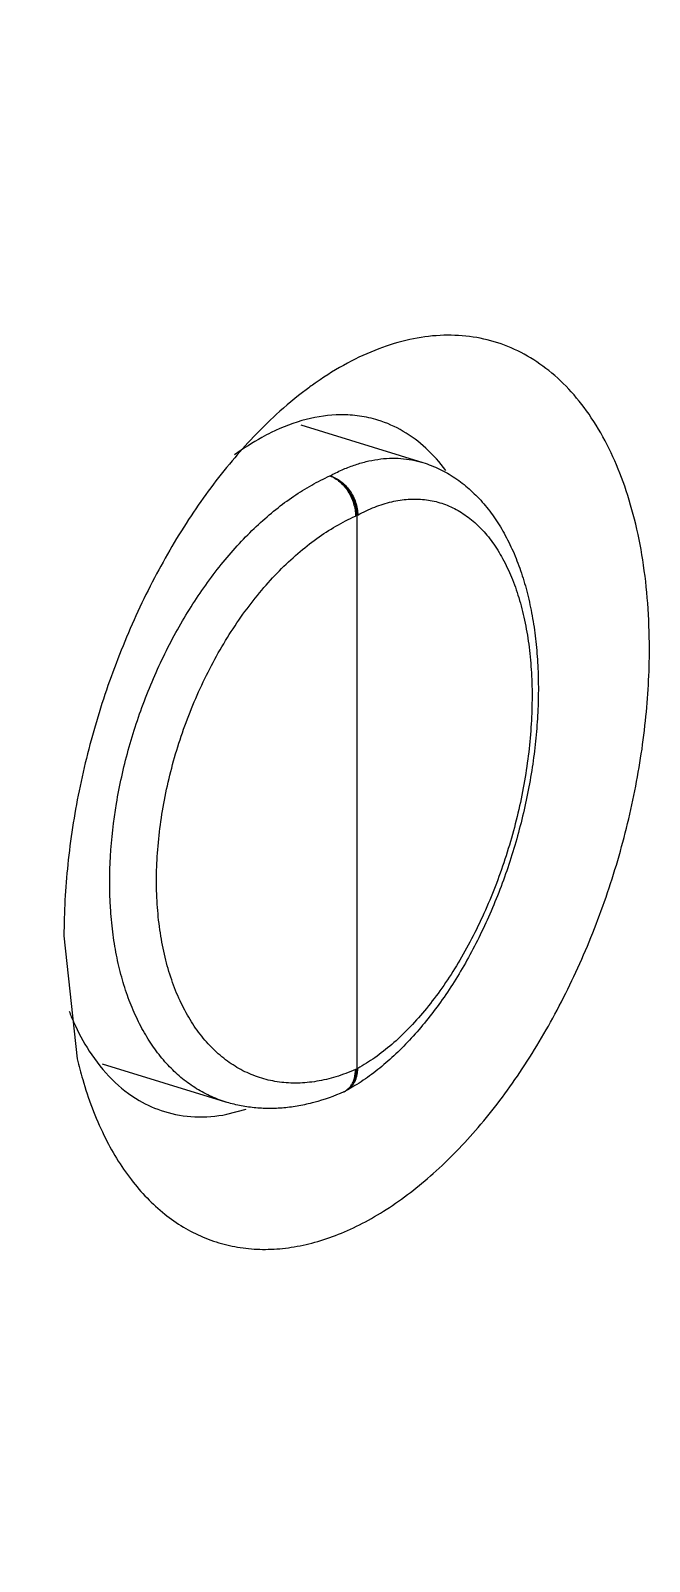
# Model space of a CAD drawing. Header units: inches. Extents: x 0 to 22, y 0 to 17.
# Drawn here: x 4.5757 to 4.6664, y 11.6037 to 11.8279 of the extents above; entities that cross this region are included whole.
import ezdxf

# ---------------------------------------------------------------- set-up
doc = ezdxf.new("R2010")
doc.units = ezdxf.units.IN
doc.header["$LTSCALE"] = 1.21
doc.header["$MEASUREMENT"] = 0
doc.layers.get('0').update_dxf_attribs({"linetype": 'CONTINUOUS'})

msp = doc.modelspace()

# ---------------------------------------------------------------- linework, layer by layer
at = {"color": 7}
for p, q in [((4.6153078071, 11.7701299713), (4.6331567644, 11.7646142263)), ((4.6234697663, 11.7568478922), (4.6234697663, 11.6757949529)), ((4.5805786785, 11.6952735463), (4.5825301291, 11.6772795007)), ((4.5861553667, 11.6765661568), (4.6042225231, 11.6709829832)), ((4.6216670576, 11.6724769595), (4.6218493531, 11.6725667978)), ((4.6218493569, 11.6725667978), (4.622720667099999, 11.6733196493)), ((4.6219279615, 11.6726309576), (4.622544942799999, 11.6732105694)), ((4.604453658, 11.6691525367), (4.607274824, 11.669884906))]:
    msp.add_line(p, q, dxfattribs=at)
at = {"color": 8}
for p, q in [((4.6234697663, 11.7568478922), (4.6232928455, 11.7567698377)), ((4.6236244218, 11.7569325574), (4.6234697663, 11.7568479175)), ((4.623293238, 11.6757170715), (4.6234697663, 11.6757949529)), ((4.6234697663, 11.6757949527), (4.6236244218, 11.6758795927))]:
    msp.add_line(p, q, dxfattribs=at)
at = {"color": 7}
for centre, radius, start, end in [((4.621343409, 11.7539221743), 0.0177021514, 59.5999305004, 72.7788693593), ((4.6084664816, 11.7021238111), 0.0324529, 293.8063447984999, 294.001636619), ((4.6206064218, 11.6746066647), 0.0023768396, 293.9484000792, 297.7854731698999), ((4.620598065899999, 11.6746220554), 0.002394351, 297.7906856356, 301.13938973), ((4.620580035400001, 11.6746519547), 0.0024292661, 301.1387056928, 303.7017386807), ((4.6081333817, 11.6978631669), 0.0287755827, 298.4670445684, 298.6911377304), ((4.6005296625, 11.6864668183), 0.0177021514, 239.5999304962, 252.778869362)]:
    msp.add_arc(centre, radius, start, end, dxfattribs=at)
for points, knots in [([(4.4395089593, 12.230378615), (4.4337819325, 12.1911699545), (4.427563971600001, 12.1324666686), (4.4243617181, 12.0546562726), (4.4245471109, 11.9979323935), (4.4272945749, 11.942612215), (4.4325967777, 11.8889405933), (4.4404256294, 11.8371572139), (4.4507523297, 11.7874931691), (4.4635265475, 11.7401687604), (4.4786989826, 11.6953958212), (4.4961986763, 11.6533720516), (4.5159572543, 11.6142871018), (4.5378848101, 11.578313933), (4.561895954, 11.5456177963), (4.5878789773, 11.5163491592), (4.6067280138, 11.498957176), (4.6164220122, 11.4909289595)], [0, 0, 0, 0, 0.1503266133, 0.2236120625, 0.2953762403, 0.3654459091, 0.4336642728, 0.4998986019, 0.5640384293999999, 0.6260045673, 0.6857473031, 0.7432565179, 0.7985602614, 0.8517350876, 0.902904815, 0.9522489654, 1, 1, 1, 1]), ([(4.623345973399999, 11.4906759383), (4.615552645899999, 11.4968243582), (4.6003015715, 11.5099636168), (4.5788327904, 11.5317549509), (4.5585777465, 11.5557923234), (4.5328714817, 11.5912678321), (4.5102775587, 11.630530355), (4.4907401585, 11.6728299983), (4.4773070047, 11.7068981564), (4.4653687638, 11.7426980141), (4.4549526149, 11.7801279209), (4.4460925744, 11.819082358), (4.4362650161, 11.8735719773), (4.4298425668, 11.929986511), (4.4266284499, 11.9878785984), (4.4260959725, 12.0174883878), (4.4260959725, 12.0324316441)], [0, 0, 0, 0, 0.0500365445, 0.1013292057, 0.1540412563, 0.2083225236, 0.3220018027, 0.3816110226, 0.4431026897, 0.5064873919, 0.571750622, 0.6388629188, 0.7077811903, 0.8507686853, 0.9246768563, 1, 1, 1, 1]), ([(4.6502592679, 11.4743566896), (4.6416108507, 11.4799877752), (4.624648822, 11.4922301902), (4.6006832001, 11.5130867012), (4.5780200649, 11.5365515752), (4.5567456754, 11.5625412946), (4.5369193044, 11.5909632881), (4.5186055708, 11.6217286707), (4.5018575725, 11.6547356107), (4.4867263031, 11.6898763683), (4.4732666386, 11.7270384609), (4.4615142394, 11.7660971834), (4.4515079586, 11.8069274066), (4.4403938861, 11.8643112393), (4.4331383052, 11.923937297), (4.429507256, 11.9852632125), (4.4289058462, 12.0166878123), (4.4289058462, 12.0325575952)], [0, 0, 0, 0, 0.0496081011, 0.1003822171, 0.1525283729, 0.2062328319, 0.2616627685, 0.3189539914, 0.3781996281, 0.4394562526, 0.5027538521, 0.5680880946, 0.6354318843, 0.7047413265000001, 0.848967052, 0.9237148273000001, 1, 1, 1, 1]), ([(4.666360854100001, 11.7373693239), (4.666360854100001, 11.7395859178), (4.666205704599999, 11.743933813), (4.6654883541, 11.750272057), (4.664294834700001, 11.7562349355), (4.6621494019, 11.7633550516), (4.659095457, 11.7697433453), (4.6550635748, 11.7749842958), (4.651758499300001, 11.7781372047), (4.6481122766, 11.7805790847), (4.6441731329, 11.7822795611), (4.6399911322, 11.7832108471), (4.635624687, 11.7833590513), (4.6311305099, 11.7827356454), (4.6265625687, 11.781347325), (4.6219719886, 11.7792200099), (4.6190206845, 11.7773860511), (4.6175547394, 11.7763641994)], [0, 0, 0, 0, 0.081710037, 0.1601994713, 0.2349129545, 0.3055123864, 0.4341456464, 0.4928788728, 0.54848567, 0.6017737083, 0.6537992158, 0.7057367397, 0.7587821690000001, 0.8139947797, 0.872241258, 0.9341280181999999, 1, 1, 1, 1]), ([(4.6175547394, 11.7763641994), (4.617055027, 11.7760158699), (4.6150238253, 11.7745447782), (4.6130957445, 11.772932934), (4.6116942613, 11.7716522373)], [0, 0, 0, 0, 0.2429113167, 1, 1, 1, 1]), ([(4.6116942613, 11.7716522373), (4.609385705899999, 11.7695426443), (4.6049194281, 11.7648245378), (4.5989567185, 11.7567743205), (4.5936198656, 11.7476903421), (4.5890497587, 11.7378042591), (4.5853591335, 11.7273686301), (4.5826427528, 11.7166463407), (4.580978135500001, 11.7059181087), (4.580578678399999, 11.6987752361), (4.5805786785, 11.6952735463)], [0, 0, 0, 0, 0.1109319456, 0.2296762682, 0.3546730238, 0.4839991062, 0.6154368796, 0.7467676168999999, 0.875786423, 1, 1, 1, 1]), ([(4.6211172021, 11.7716174379), (4.6194263442, 11.7716016889), (4.615897749, 11.7710930145), (4.6125829881, 11.7698186904), (4.6109365357, 11.769010729)], [0, 0, 0, 0, 0.4797042694, 1, 1, 1, 1]), ([(4.6265843139, 11.7708307248), (4.625709238, 11.7711009738), (4.623898861, 11.7715067463), (4.6220479836, 11.7716261074), (4.6211172021, 11.7716174379)], [0, 0, 0, 0, 0.4959478972999999, 1, 1, 1, 1]), ([(4.6109365357, 11.769010729), (4.6104829799, 11.7687881561), (4.6086260195, 11.7678188664), (4.6068628502, 11.7666738285), (4.6055823833, 11.765733002)], [0, 0, 0, 0, 0.2412527049, 1, 1, 1, 1]), ([(4.636544392699999, 11.7634726122), (4.6356708217, 11.7646420337), (4.6337765587, 11.7667769246), (4.631488864700001, 11.7684946578), (4.6303013139, 11.769190511)], [0, 0, 0, 0, 0.5146818769, 1, 1, 1, 1]), ([(4.6331732799, 11.7646177913), (4.6340018815, 11.7643607573), (4.6352202162, 11.7638807516), (4.6367624129, 11.763070892), (4.6382561808, 11.7621447238), (4.6400152041, 11.7607800151), (4.641923176000001, 11.7588583589), (4.6436280773, 11.75667383), (4.6451296432, 11.7542521126), (4.6464303852, 11.7516130909), (4.647532282799999, 11.7487740153), (4.6484381245, 11.7457511307), (4.6491489192, 11.7425602927), (4.6496653227, 11.7392184087), (4.6499880611, 11.7357435073), (4.6501173294, 11.7321550739), (4.6500543352, 11.7284739839), (4.649800572799999, 11.7247221962), (4.6492077018, 11.7196285702), (4.6480051858, 11.713242662), (4.6458789131, 11.705725874), (4.6435604788, 11.6996664078), (4.641400802, 11.6950333678), (4.6396559465, 11.6917223964), (4.6377863673, 11.6885750257), (4.6358018191, 11.6856106626), (4.633712357, 11.682847541), (4.6315279204, 11.6803020042), (4.6292563595, 11.6779892994), (4.626904467, 11.6759241603), (4.6244814843, 11.6741220011), (4.6227951942, 11.6730882252), (4.6219444238, 11.672624285)], [0, 0, 0, 0, 0.0241879, 0.0363381193, 0.0485370176, 0.0731518001, 0.09820641, 0.1238492534, 0.1502442822, 0.1775139274, 0.2057626523, 0.2350545305, 0.2654135871, 0.2968339952, 0.3292716341, 0.3626574979, 0.3968965108, 0.4318725331, 0.4674545134, 0.5398236009, 0.6127664298, 0.6849793805, 0.7204282791, 0.7552373387000001, 0.7892805695, 0.8224467651, 0.8546454363, 0.8858078276000001, 0.9159030670999999, 0.9449520094, 0.9729823858, 1, 1, 1, 1]), ([(4.6195477235, 11.7626597332), (4.6198015448, 11.7625724925), (4.6203085416, 11.7623320187), (4.621009873999999, 11.7618244126), (4.6216545719, 11.7611747804), (4.6222187796, 11.7604085552), (4.622682949700001, 11.759554353), (4.6230292062, 11.7586430905), (4.6232437227, 11.7577096176), (4.6232960185, 11.7570799715), (4.6232963356, 11.756771639)], [0, 0, 0, 0, 0.109102592, 0.2262957977, 0.3503385849, 0.4796340261, 0.6118269507999999, 0.7443301055, 0.8746630473, 1, 1, 1, 1]), ([(4.6195477568, 11.7626654165), (4.6201081308, 11.7625101418), (4.6207808658, 11.7621567615), (4.621474247, 11.7615924938), (4.6219341008, 11.7611531169), (4.6224500001, 11.7605289721), (4.6229556364, 11.7596926375), (4.6233325838, 11.7587937034), (4.623565647, 11.7578667699), (4.6236216865, 11.7572389004), (4.6236216865, 11.7569312619)], [0, 0, 0, 0, 0.2330239407, 0.2951825062, 0.3584707533, 0.4875631939, 0.6183800549, 0.7487577504, 0.8767179481, 1, 1, 1, 1]), ([(4.6195477898, 11.7626654051), (4.6200913695, 11.7624974234), (4.6207387254, 11.7621281536), (4.6214022689, 11.7615531174), (4.621845555299999, 11.7611037745), (4.6223423557, 11.7604684927), (4.6228287268, 11.7596222357), (4.6231913017, 11.758716125), (4.623415715, 11.7577850265), (4.6234697656, 11.7571556626), (4.6234697665, 11.7568473974)], [0, 0, 0, 0, 0.2293975364, 0.2911832412, 0.3542956152, 0.4835617939, 0.6151212761, 0.7465809857, 0.8757077276999999, 1, 1, 1, 1]), ([(4.6236244218, 11.7569325574), (4.6244327932, 11.7573744242), (4.6260513564, 11.7581431277), (4.6281580849, 11.7588099951), (4.6298143552, 11.7591282409), (4.6310250432, 11.7592606439), (4.6322183134, 11.7592894815), (4.6333912313, 11.7592146057), (4.6345408243, 11.759036089), (4.6356641607, 11.7587543233), (4.6367583721, 11.758370019), (4.637820654900001, 11.7578841288), (4.6388483639, 11.757297974), (4.639838919100001, 11.7566130525), (4.6407899948, 11.7558311564), (4.6420200107, 11.754644958), (4.6434462944, 11.7529152413), (4.6449371013, 11.7505221338), (4.6462207131, 11.7478043409), (4.6472859701, 11.7447879148), (4.6481237066, 11.7415010851), (4.6487265603, 11.737974836), (4.6490886802, 11.7342424996), (4.6492071528, 11.7303395818), (4.649080376100001, 11.7263033582), (4.6487100944, 11.7221724198), (4.6480993823, 11.7179864406), (4.6472545795, 11.7137855183), (4.6461835087, 11.7096100446), (4.6448966745, 11.7055000446), (4.6434064602, 11.7014949091), (4.641727222, 11.6976329581), (4.6398750999, 11.6939510575), (4.6378678378, 11.6904842694), (4.6357245922, 11.6872655105), (4.6334656742, 11.684325254), (4.6311124202, 11.6816912231), (4.6286864678, 11.6793883284), (4.6262110413, 11.6774380705), (4.624487000899999, 11.6763522207), (4.6236244218, 11.6758795927)], [0, 0, 0, 0, 0.0254720764, 0.0493947353, 0.06086564, 0.0720607643, 0.08302965940000001, 0.0938275675, 0.1045140566, 0.1151516187, 0.1258041159, 0.1365350351, 0.1474057725, 0.1584741601, 0.1697931094, 0.1814099489, 0.2056795454, 0.2315513528, 0.2591768629, 0.2886196286, 0.3198682018, 0.3528486719, 0.3874371703, 0.4234665059, 0.4607380386, 0.4990246734000001, 0.5380808545, 0.5776450424, 0.6174472295000001, 0.6572130437, 0.6966689790999999, 0.7355476349, 0.7735925256, 0.8105634545999999, 0.8462421048000001, 0.8804381770999999, 0.9129964670999999, 0.943805088, 0.9728048134999999, 1, 1, 1, 1]), ([(4.623293238, 11.6757170715), (4.6223635365, 11.675307446), (4.6205013561, 11.6746059796), (4.617659599, 11.6739293547), (4.6148667277, 11.673661394), (4.6121507193, 11.6738076753), (4.6095399342, 11.6743686604), (4.6070626894, 11.6753394041), (4.6047457484, 11.6767092316), (4.6026129837, 11.6784623898), (4.6006849219, 11.6805793865), (4.5989789822, 11.6830379275), (4.5975100895, 11.6858134209), (4.5962909957, 11.68887897), (4.5953324152, 11.6922053126), (4.5946426476, 11.6957608328), (4.5942282565, 11.6995117936), (4.5940924441, 11.70342246), (4.5942369351, 11.7074554997), (4.5946596624, 11.7115723925), (4.5953570632, 11.7157336353), (4.596321869100001, 11.7198994352), (4.5975451342, 11.7240297677), (4.5990148656, 11.7280850916), (4.6007169365, 11.7320265717), (4.6026349767, 11.7358165191), (4.6047505853, 11.7394187635), (4.6070435314, 11.7427989886), (4.6094919656, 11.7459250584), (4.61207269, 11.748767294), (4.614761308999999, 11.7512987697), (4.6175329032, 11.7534953188), (4.620360824800001, 11.755336297), (4.622315593, 11.7563381527), (4.6232928455, 11.7567698377)], [0, 0, 0, 0, 0.0269969052, 0.0527318743, 0.07740761269999999, 0.1012952398, 0.1247250406, 0.1480647676, 0.1716901652, 0.1959535096, 0.2211575114, 0.2475390012, 0.275262891, 0.3044237687, 0.3350515074, 0.3671189459, 0.4005511914, 0.4352309889, 0.4710091462, 0.5077074779, 0.5451281334, 0.5830561065, 0.6212664872, 0.6595284075, 0.6976101159999999, 0.7352840061, 0.7723311768000001, 0.8085464787000001, 0.8437436527, 0.8777608074, 0.9104665009, 0.9417664391, 0.9716104062, 1, 1, 1, 1]), ([(4.5864418748, 11.6660762334), (4.5875634545, 11.663783747), (4.59010205, 11.659566026), (4.5942891505, 11.6551852935), (4.5980170714, 11.6525907288), (4.6009410147, 11.6511037027), (4.604017853399999, 11.6500546478), (4.6072260656, 11.6494546596), (4.6105408726, 11.6493072061), (4.6139382037, 11.6496085417), (4.6173949782, 11.6503563042), (4.6208870512, 11.6515467288), (4.6243927274, 11.6531669615), (4.6291652831, 11.6559487163), (4.6350169915, 11.6604929758), (4.6415630675, 11.6672696248), (4.6476275874, 11.6753268958), (4.6530604967, 11.6844510486), (4.6577174802, 11.6944079729), (4.6614814674, 11.7049366708), (4.6642532869, 11.7157668835), (4.6659528098, 11.7266091463), (4.666360854100001, 11.733829831), (4.666360854100001, 11.7373693239)], [0, 0, 0, 0, 0.0533664096, 0.1021838272, 0.1253790525, 0.148071373, 0.1705510461, 0.193122813, 0.2160880591, 0.2397174378, 0.264245157, 0.2898646109, 0.3167097303, 0.344866749, 0.4052288371, 0.4709123294, 0.5413549378, 0.6156277318, 0.6925733674, 0.7708476177, 0.8490991761, 0.9259876845, 1, 1, 1, 1]), ([(4.581334517799999, 11.6842408993), (4.581541526000001, 11.6837147018), (4.582382827, 11.681707374), (4.58340897, 11.6797747704), (4.584283205299999, 11.6784214798)], [0, 0, 0, 0, 0.2597911601, 1, 1, 1, 1]), ([(4.5825300198, 11.6772793966), (4.582767567699999, 11.6762687982), (4.5837677339, 11.6724375453), (4.585157826000001, 11.6687008032), (4.5864418748, 11.6660762334)], [0, 0, 0, 0, 0.2621582166, 1, 1, 1, 1]), ([(4.584283205299999, 11.6784214798), (4.5852523698, 11.6769212415), (4.5874033229, 11.6741947817), (4.590141354, 11.6720366359), (4.5915717576, 11.6711984816)], [0, 0, 0, 0, 0.5186093074, 1, 1, 1, 1]), ([(4.6219457813, 11.6726250505), (4.6220748194, 11.6726955882), (4.6223234696, 11.6728581858), (4.6226568745, 11.6731587117), (4.622946831, 11.6735126063), (4.623189100899999, 11.6739147507), (4.623381041, 11.6743594463), (4.6235193008, 11.6748407298), (4.6236029196, 11.6753509205), (4.6236214695, 11.675700646), (4.6236216605, 11.6758778866)], [0, 0, 0, 0, 0.1149258191, 0.2310680454, 0.34948862, 0.4711461767, 0.5967872605, 0.726921975, 0.8614876105, 1, 1, 1, 1]), ([(4.622544942799999, 11.6732105694), (4.62266899, 11.6733707049), (4.6228900864, 11.6737288324), (4.623124822099999, 11.6743344339), (4.6232659568, 11.6750071395), (4.623296361, 11.6754774212), (4.623296361, 11.6757182478)], [0, 0, 0, 0, 0.2282884469, 0.4707739471, 0.7285861891, 1, 1, 1, 1]), ([(4.622720667099999, 11.6733196493), (4.622843933, 11.6734807036), (4.623063724700001, 11.6738375486), (4.6232982266, 11.6744374058), (4.6234392857, 11.675098888), (4.6234697672, 11.6755600106), (4.6234697662, 11.675795473)], [0, 0, 0, 0, 0.2313684714, 0.4747526608, 0.7313848042000001, 1, 1, 1, 1]), ([(4.6215690818, 11.6724392529), (4.620157454, 11.6718140469), (4.6179854912, 11.6710325538), (4.615019541000001, 11.6703665448), (4.6128113765, 11.6700687742), (4.6106121952, 11.6699736169), (4.6084341873, 11.6700869923), (4.6062918635, 11.6704102367), (4.6048954382, 11.6707658653), (4.604209867200001, 11.6709781201)], [0, 0, 0, 0, 0.2602550741, 0.387033198, 0.5119555197, 0.6353378487, 0.7575736373, 0.8790200054999999, 1, 1, 1, 1]), ([(4.5952887576, 11.6695582678), (4.59672997, 11.6691131794), (4.5998065409, 11.6685893739), (4.6029091268, 11.6688535413), (4.604453658, 11.6691525367)], [0, 0, 0, 0, 0.4894810852000001, 1, 1, 1, 1])]:
    msp.add_open_spline(points, degree=3, knots=knots, dxfattribs=at)
at = {"color": 8}
for points, knots in [([(4.6195477566, 11.7626654165), (4.6201260978, 11.7629789341), (4.6212840827, 11.763551687), (4.623051741999999, 11.7642521532), (4.6248075711, 11.7647740983), (4.6265443532, 11.7651148955), (4.6282552875, 11.7652732027), (4.6299339887, 11.7652474961), (4.6315733814, 11.7650373565), (4.632636780099999, 11.7647748278), (4.6331568302, 11.7646141652)], [0, 0, 0, 0, 0.1397668306, 0.2741373874, 0.4034991373, 0.5283915802, 0.6495639971, 0.7678929475, 0.8843582928, 1, 1, 1, 1]), ([(4.6042137693, 11.6709857308), (4.6034314855, 11.6712278547), (4.6018911044, 11.6718229404), (4.6000783867, 11.6728243634), (4.5987019848, 11.6737721649), (4.597356747, 11.6748323837), (4.5957664168, 11.6763500882), (4.5940384575, 11.6784382311), (4.5924870183, 11.6807924853), (4.5911218884, 11.6833960979), (4.5899521711, 11.6862314629), (4.5889846854, 11.6892790993), (4.5882264449, 11.6925185469), (4.5876814674, 11.6959278489), (4.5872389079, 11.7007380664), (4.5872569458, 11.7070305827), (4.5881456333, 11.7147514982), (4.5898772681, 11.7225463164), (4.592404811600001, 11.7302046579), (4.595132956700001, 11.7363368081), (4.5976568888, 11.7409963529), (4.5996889524, 11.7443131863), (4.6018560702, 11.7474475369), (4.604143447799999, 11.7503784749), (4.6065358279, 11.753085863), (4.6090166423, 11.7555517154), (4.6115700121, 11.7577590051), (4.6141786093, 11.7596937997), (4.6168242466, 11.7613419104), (4.6186399953, 11.762261362), (4.6195477567, 11.7626654165)], [0, 0, 0, 0, 0.0223859424, 0.0449795145, 0.056439042, 0.0680423505, 0.09177368970000001, 0.1163717128, 0.1419825852, 0.1687088706, 0.1966141585, 0.2257217663, 0.2560240397, 0.2874803396, 0.3200274178, 0.3879938261999999, 0.4590534469, 0.532095682, 0.6058896748, 0.6791622131, 0.7152241554000001, 0.7506966709999999, 0.7854428742, 0.8193383026000001, 0.8522710371, 0.8841444806000001, 0.9148859422, 0.9444582495, 0.97283756, 1, 1, 1, 1])]:
    msp.add_open_spline(points, degree=3, knots=knots, dxfattribs=at)

doc.saveas('drawing.dxf')
